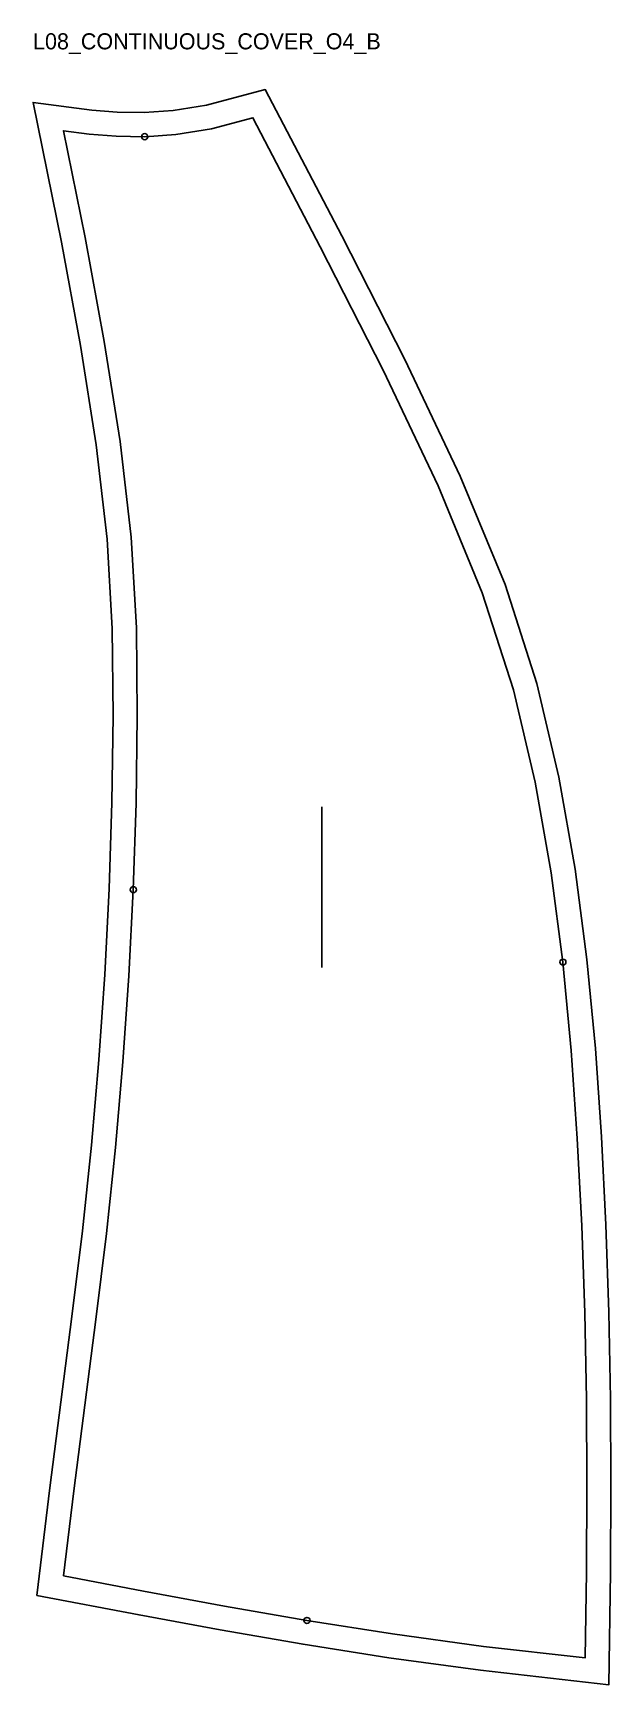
# Model space of a CAD drawing. Header units: millimetres. Extents: x -15 to 272, y -54 to 768.
import ezdxf

# ---------------------------------------------------------------- set-up
doc = ezdxf.new("R2010")
doc.units = ezdxf.units.MM
for name, color, linetype in [('CUT', 1, 'Continuous'), ('GRAIN', 3, 'Continuous'), ('ID', 7, 'Continuous'), ('NOTCH', 2, 'Continuous'), ('SEAM', 5, 'Continuous')]:
    doc.layers.add(name, color=color, linetype=linetype)

msp = doc.modelspace()

# ---------------------------------------------------------------- linework, layer by layer
at = {"layer": 'CUT'}
msp.add_lwpolyline([(-13.26, -9.68), (-6.79, 43.84), (-1.29, 86.44), (4.26, 129.11), (9.49, 171.77), (14.03, 214.34), (17.66, 256.86), (20.6, 299.4), (22.79, 342.05), (24.16, 384.89), (24.68, 428.03), (24.32, 471.49), (21.82, 516.04), (16.32, 562.98), (8.52, 612.42), (-0.98, 663.9), (-15.12, 733.41), (14.07, 729.49), (26.73, 728.51), (40.12, 728.34), (54.66, 729.3), (71.13, 731.95), (100.44, 739.8), (138.47, 667.03), (169.81, 605.42), (197.39, 547.36), (219.72, 493.46), (235.59, 444.14), (246.46, 397.47), (254.56, 351.79), (260.46, 306.83), (264.67, 262.44), (267.68, 218.47), (269.91, 174.76), (271.39, 131.31), (272.19, 88.07), (272.44, 44.96), (272.2, 1.93), (271.33, -54.28), (207.49, -46.99), (161.92, -40.72), (119.23, -34.01), (78.06, -26.88), (37.68, -19.44), (-13.26, -9.68)], close=True, dxfattribs=at)
at = {"layer": 'GRAIN'}
msp.add_line((128.66, 302.76), (128.66, 382.76), dxfattribs=at)
at = {"layer": 'NOTCH'}
for centre in [(40.44, 716.34), (34.78, 341.55), (248.54, 305.49), (121.19, -22.17)]:
    msp.add_circle(centre, 1.5, dxfattribs=at)
at = {"layer": 'SEAM'}
msp.add_lwpolyline([(0, 0), (5.12, 42.36), (10.61, 84.9), (16.17, 127.61), (21.41, 170.4), (25.97, 213.19), (29.63, 255.93), (32.58, 298.68), (34.78, 341.55), (36.15, 384.62), (36.68, 428.01), (36.31, 471.88), (33.78, 517.07), (28.21, 564.61), (20.35, 614.44), (10.8, 666.18), (0, 719.27), (12.81, 717.55), (26.19, 716.52), (40.44, 716.34), (56.01, 717.37), (73.64, 720.2), (94.26, 725.72), (127.8, 661.53), (159.05, 600.12), (186.42, 542.48), (208.44, 489.32), (224.02, 440.94), (234.7, 395.06), (242.7, 349.97), (248.54, 305.49), (252.71, 261.46), (255.7, 217.76), (257.92, 174.25), (259.39, 130.99), (260.19, 87.92), (260.44, 44.96), (260.2, 2.06), (259.54, -40.86), (208.99, -35.08), (163.67, -28.85), (121.19, -22.17), (80.17, -15.07), (39.9, -7.65)], close=True, dxfattribs=at)

# ---------------------------------------------------------------- texts
at = {"layer": 'ID'}
msp.add_text('L08_CONTINUOUS_COVER_O4_B', height=8, dxfattribs=at).set_placement((-15.12, 759.8))

doc.saveas('drawing.dxf')
